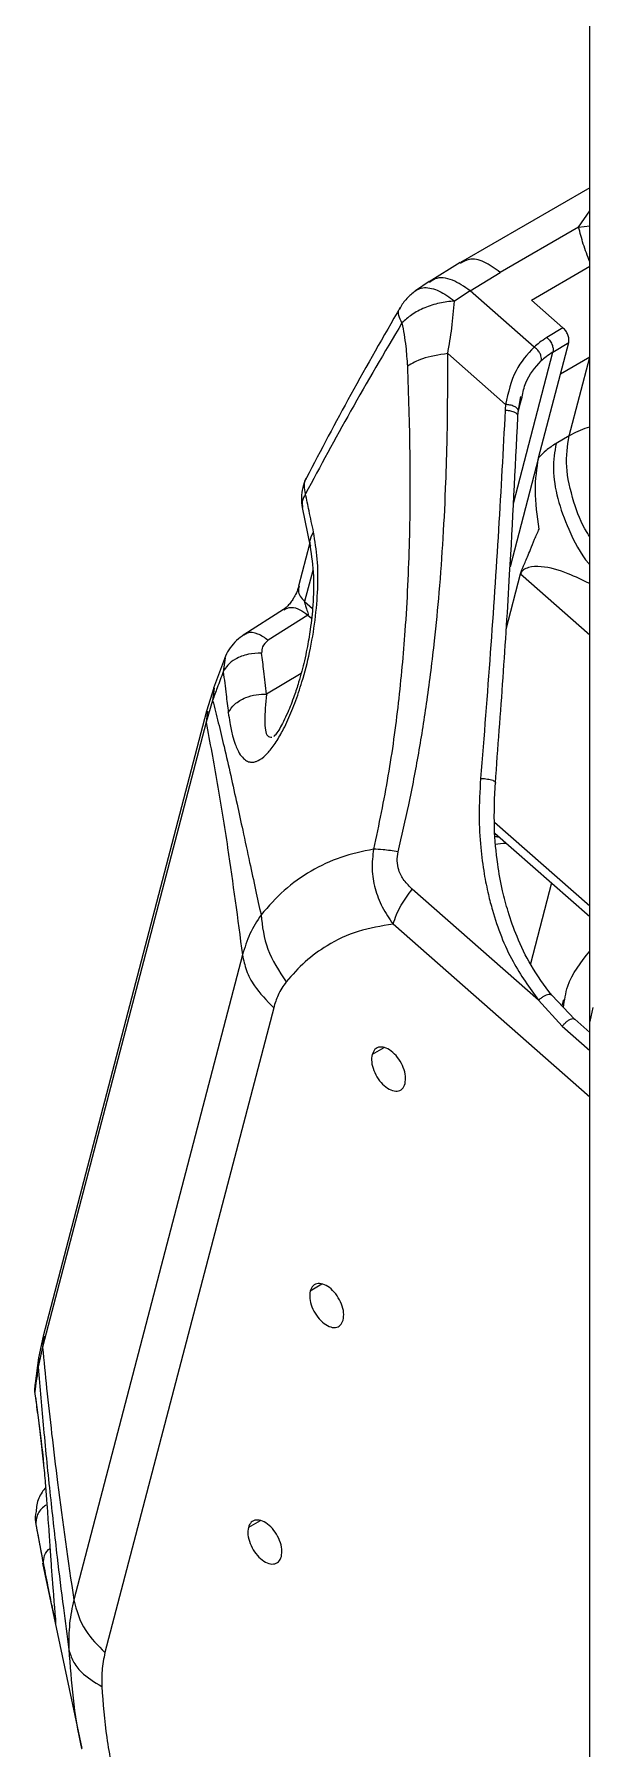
# Model space of a CAD drawing. Header units: millimetres. Extents: x 169 to 14583, y -399 to 10804.
# Drawn here: x 1993.5 to 2042.1, y 8036.3 to 8185.6 of the extents above; entities that cross this region are included whole.
import ezdxf

# ---------------------------------------------------------------- set-up
doc = ezdxf.new("R2010")
doc.units = ezdxf.units.MM
doc.header["$LTSCALE"] = 35

msp = doc.modelspace()

# ---------------------------------------------------------------- linework, layer by layer
at = {"color": 7, "linetype": 'Continuous', "lineweight": 18}
for p, q in [((2041.877, 7290.161), (2041.877, 8375.283)), ((2041.877, 8172.218), (2030.61, 8165.714)), ((2040.9, 8168.796), (2041.877, 8170.212)), ((2040.9, 8168.796), (2034.061, 8164.847)), ((2040.9, 8168.796), (2041.877, 8168.892)), ((2030.596, 8165.704), (2027.886, 8164.036)), ((2031.457, 8163.244), (2034.061, 8164.847)), ((2036.796, 8162.439), (2041.877, 8165.373)), ((2027.889, 8164.038), (2026.696, 8163.237)), ((2031.457, 8163.244), (2030.099, 8162.354)), ((2037.025, 8158.344), (2031.457, 8163.244)), ((2036.796, 8162.439), (2039.532, 8160.032)), ((2025.303, 8161.631), (2025.357, 8161.697)), ((2039.532, 8160.032), (2038.141, 8159.176)), ((2038.663, 8157.899), (2040.036, 8158.743)), ((2039.319, 8155.998), (2040.036, 8158.743)), ((2034.549, 8153.337), (2029.511, 8157.771)), ((2035.221, 8144.727), (2038.663, 8157.899)), ((2041.868, 8157.469), (2039.319, 8155.998)), ((2040.07, 8150.604), (2041.868, 8157.469)), ((2037.416, 8148.714), (2039.319, 8155.998)), ((2035.622, 8152.368), (2035.656, 8152.837)), ((2035.648, 8152.718), (2035.845, 8153.477)), ((2035.656, 8152.837), (2035.885, 8154.035)), ((2035.845, 8153.477), (2035.979, 8153.992)), ((2035.612, 8152.239), (2035.62, 8152.375)), ((2035.644, 8152.669), (2035.648, 8152.718)), ((2040.07, 8150.604), (2038.94, 8149.951)), ((2037.416, 8148.714), (2034.935, 8139.222)), ((2016.85, 8144.381), (2017.536, 8140.995)), ((2017.499, 8141.175), (2016.543, 8137.517)), ((2017.77, 8138.897), (2017.064, 8136.195)), ((2034.596, 8133.785), (2035.855, 8138.601)), ((2035.855, 8138.601), (2041.877, 8133.3)), ((2015.232, 8135.497), (2011.777, 8133.296)), ((2017.357, 8135.013), (2013.902, 8132.812)), ((2017.064, 8136.195), (2017.746, 8135.594)), ((2017.357, 8135.013), (2017.657, 8134.749)), ((2010.169, 8131.429), (2009.145, 8128.644)), ((2010.138, 8131.298), (2009.988, 8130.081)), ((2016.758, 8129.927), (2013.756, 8128.129)), ((2009.062, 8127.585), (2008.489, 8125.681)), ((2009.155, 8128.674), (2008.534, 8126.645)), ((2009.188, 8128.651), (2009.062, 8127.585)), ((2008.533, 8126.645), (1994.313, 8072.231)), ((2008.609, 8126.631), (2008.489, 8125.681)), ((2008.489, 8125.681), (1994.269, 8071.266)), ((2014.413, 8124.516), (2014.582, 8124.639)), ((2041.877, 8109.664), (2033.588, 8116.96)), ((2033.62, 8116.027), (2041.877, 8108.759)), ((2037.407, 8101.478), (2026.431, 8111.138)), ((2038.55, 8111.688), (2036.707, 8104.635)), ((2041.877, 8093.032), (2024.753, 8108.104)), ((2011.656, 8105.419), (1996.982, 8049.272)), ((2037.407, 8101.478), (2039.481, 8099.221)), ((2040.574, 8099.806), (2038.557, 8101.907)), ((2039.573, 8101.519), (2039.436, 8100.992)), ((2042.123, 8100.857), (2041.877, 8099.64)), ((2039.481, 8099.221), (2041.877, 8097.112)), ((2041.877, 8098.659), (2040.56, 8099.818)), ((2023.952, 8097.339), (2022.931, 8096.75)), ((2018.571, 8076.75), (2017.55, 8076.161)), ((1994.313, 8072.231), (1993.914, 8070.333)), ((1994.389, 8072.216), (1994.269, 8071.266)), ((1994.269, 8071.266), (1993.895, 8069.551)), ((1993.917, 8070.351), (1993.613, 8068.117)), ((1994.004, 8070.32), (1993.895, 8069.551)), ((1993.643, 8066.911), (1994.09, 8063.549)), ((1994.066, 8063.661), (1994.358, 8061.037)), ((1993.628, 8056.295), (1993.675, 8056.06)), ((1993.658, 8056.432), (1993.643, 8056.26)), ((1993.686, 8055.823), (1994.309, 8052.473)), ((2013.19, 8056.161), (2012.169, 8055.572)), ((1994.265, 8052.465), (1997.669, 8036.317))]:
    msp.add_line(p, q, dxfattribs=at)
at = {"color": 7, "linetype": 'Continuous', "lineweight": 18, "flags": 128}
msp.add_lwpolyline([(2014.371, 8100.827), (2006.153, 8069.385), (1999.697, 8044.681)], dxfattribs=at)
at = {"color": 7, "linetype": 'Continuous', "lineweight": 18}
for points, knots in [([(2041.877, 8165.769), (2041.676, 8166.284), (2041.283, 8167.29), (2041.025, 8168.302), (2040.9, 8168.796)], [0, 0, 0, 0, 0.512272, 1, 1, 1, 1]), ([(2034.061, 8164.847), (2033.602, 8165.185), (2032.685, 8165.862), (2031.416, 8166.111), (2030.847, 8165.77), (2030.603, 8165.624)], [0, 0, 0, 0, 0.3633979, 0.7267958, 1, 1, 1, 1]), ([(2026.786, 8163.301), (2026.526, 8163.093), (2026.008, 8162.678), (2025.527, 8162.085), (2025.348, 8161.704), (2025.312, 8161.626)], [0, 0, 0, 0, 0.4442374, 0.8862043, 1, 1, 1, 1]), ([(2026.72, 8163.224), (2026.798, 8163.288), (2027.007, 8163.459), (2027.479, 8163.543), (2028.092, 8163.483), (2028.964, 8163.187), (2029.652, 8162.682), (2030.099, 8162.354)], [0, 0, 0, 0, 0.11021695, 0.29555481, 0.48092987, 0.66250576, 1, 1, 1, 1]), ([(2031.457, 8163.244), (2030.948, 8163.596), (2029.889, 8164.328), (2028.594, 8164.471), (2028.082, 8164.086), (2027.93, 8163.971)], [0, 0, 0, 0, 0.39374133, 0.81939837, 1, 1, 1, 1]), ([(2025.384, 8161.802), (2023.924, 8159.266), (2021.056, 8154.285), (2018.482, 8149.363), (2017.219, 8146.947)], [0, 0, 0, 0, 0.509101, 1, 1, 1, 1]), ([(2030.099, 8162.354), (2029.662, 8162.307), (2028.771, 8162.212), (2027.488, 8161.788), (2026.346, 8161.197), (2025.8, 8160.693), (2025.533, 8160.446)], [0, 0, 0, 0, 0.24542158, 0.49999998, 0.7545784, 1, 1, 1, 1]), ([(2029.511, 8157.771), (2029.64, 8158.522), (2029.916, 8160.126), (2030.035, 8161.58), (2030.099, 8162.354)], [0, 0, 0, 0, 0.4679721, 1, 1, 1, 1]), ([(2025.533, 8160.446), (2024.016, 8157.878), (2021.066, 8152.884), (2018.423, 8147.957), (2017.139, 8145.563)], [0, 0, 0, 0, 0.514281, 1, 1, 1, 1]), ([(2025.533, 8160.446), (2025.432, 8160.661), (2025.226, 8161.099), (2025.187, 8161.495), (2025.297, 8161.624), (2025.303, 8161.631)], [0, 0, 0, 0, 0.4790577, 0.9740794, 1, 1, 1, 1]), ([(2025.533, 8160.446), (2025.656, 8159.773), (2025.875, 8158.577), (2025.962, 8157.256), (2025.999, 8156.678)], [0, 0, 0, 0, 0.5629181, 1, 1, 1, 1]), ([(2038.141, 8159.176), (2037.918, 8159.031), (2037.52, 8158.773), (2037.176, 8158.475), (2037.025, 8158.344)], [0, 0, 0, 0, 0.5599681, 1, 1, 1, 1]), ([(2038.141, 8159.176), (2038.24, 8159.076), (2038.44, 8158.877), (2038.622, 8158.499), (2038.701, 8158.157), (2038.676, 8157.985), (2038.663, 8157.899)], [0, 0, 0, 0, 0.2796189, 0.5592379, 0.7796189, 1, 1, 1, 1]), ([(2040.036, 8158.743), (2040.051, 8158.842), (2040.08, 8159.039), (2039.976, 8159.406), (2039.795, 8159.766), (2039.619, 8159.943), (2039.532, 8160.032)], [0, 0, 0, 0, 0.2500205, 0.499983, 0.7500181, 1, 1, 1, 1]), ([(2025.201, 8114.408), (2025.519, 8115.773), (2026.185, 8118.633), (2027.02, 8123.037), (2027.774, 8127.801), (2028.354, 8132.471), (2028.808, 8137.18), (2029.139, 8141.801), (2029.376, 8146.757), (2029.519, 8152.123), (2029.513, 8155.8), (2029.511, 8157.771)], [0, 0, 0, 0, 0.0913181, 0.1912832, 0.2949629, 0.4122006, 0.5084251, 0.6180646, 0.732643, 0.8566484, 1, 1, 1, 1]), ([(2029.511, 8157.771), (2028.729, 8157.658), (2027.334, 8157.456), (2026.407, 8156.916), (2025.999, 8156.678)], [0, 0, 0, 0, 0.56, 1, 1, 1, 1]), ([(2037.025, 8158.344), (2036.442, 8157.707), (2035.218, 8156.367), (2034.779, 8154.379), (2034.549, 8153.337)], [0, 0, 0, 0, 0.4758098, 1, 1, 1, 1]), ([(2037.649, 8157.142), (2037.659, 8157.206), (2037.681, 8157.34), (2037.633, 8157.585), (2037.508, 8157.86), (2037.301, 8158.138), (2037.115, 8158.277), (2037.025, 8158.344)], [0, 0, 0, 0, 0.1683669, 0.3532682, 0.5486359, 0.7802532, 1, 1, 1, 1]), ([(2038.663, 8157.899), (2038.461, 8157.767), (2038.099, 8157.532), (2037.787, 8157.261), (2037.649, 8157.142)], [0, 0, 0, 0, 0.559968, 1, 1, 1, 1]), ([(2025.999, 8156.678), (2026.086, 8154.188), (2026.26, 8149.211), (2026.212, 8141.52), (2025.885, 8134.23), (2025.255, 8127.381), (2024.396, 8121.026), (2023.507, 8116.761), (2023.063, 8114.629)], [0, 0, 0, 0, 0.1872074, 0.3742218, 0.5609806, 0.7075167, 0.8538423, 1, 1, 1, 1]), ([(2035.979, 8153.992), (2036.065, 8154.417), (2036.327, 8155.698), (2037.119, 8156.564), (2037.649, 8157.142)], [0, 0, 0, 0, 0.3316411, 1, 1, 1, 1]), ([(2034.508, 8152.82), (2034.323, 8149.378), (2033.954, 8142.494), (2033.246, 8131.794), (2032.663, 8124.452), (2032.372, 8120.781)], [0, 0, 0, 0, 0.33328772, 0.66661271, 1, 1, 1, 1]), ([(2034.549, 8153.337), (2034.539, 8153.241), (2034.522, 8153.068), (2034.513, 8152.896), (2034.508, 8152.82)], [0, 0, 0, 0, 0.5600134, 1, 1, 1, 1]), ([(2035.612, 8152.239), (2035.62, 8152.287), (2035.639, 8152.388), (2035.527, 8152.547), (2035.286, 8152.697), (2034.921, 8152.806), (2034.642, 8152.815), (2034.508, 8152.82)], [0, 0, 0, 0, 0.1662853, 0.3537344, 0.5536552, 0.7871393, 1, 1, 1, 1]), ([(2035.648, 8152.718), (2035.656, 8152.766), (2035.671, 8152.868), (2035.549, 8153.032), (2035.303, 8153.189), (2034.946, 8153.307), (2034.676, 8153.327), (2034.549, 8153.337)], [0, 0, 0, 0, 0.17225501, 0.36349152, 0.56386182, 0.79361368, 1, 1, 1, 1]), ([(2033.655, 8120.382), (2033.885, 8123.45), (2034.346, 8129.587), (2035.028, 8140.295), (2035.39, 8147.708), (2035.612, 8152.239)], [0, 0, 0, 0, 0.2799941, 0.5600079, 1, 1, 1, 1]), ([(2041.877, 8151.362), (2041.802, 8151.346), (2041.121, 8151.195), (2040.565, 8150.882), (2040.07, 8150.604)], [0, 0, 0, 0, 0.1105016, 1, 1, 1, 1]), ([(2038.94, 8149.951), (2038.646, 8149.762), (2038.13, 8149.429), (2037.63, 8148.929), (2037.416, 8148.714)], [0, 0, 0, 0, 0.5700614, 1, 1, 1, 1]), ([(2038.94, 8149.951), (2038.822, 8149.231), (2038.586, 8147.791), (2038.995, 8145.149), (2040.032, 8142.342), (2041.069, 8140.286), (2041.843, 8139.438), (2041.877, 8139.4)], [0, 0, 0, 0, 0.23632476, 0.47264953, 0.7089743, 0.98711136, 1, 1, 1, 1]), ([(2041.877, 8141.819), (2041.794, 8141.945), (2041.173, 8142.881), (2040.373, 8145.021), (2039.68, 8148.018), (2039.94, 8149.742), (2040.07, 8150.604)], [0, 0, 0, 0, 0.0443438, 0.3292865, 0.6646432, 1, 1, 1, 1]), ([(2037.474, 8142.5), (2037.31, 8143.646), (2036.989, 8145.888), (2037.276, 8147.786), (2037.416, 8148.714)], [0, 0, 0, 0, 0.51101104, 1, 1, 1, 1]), ([(2017.225, 8146.958), (2017.215, 8146.941), (2017.051, 8146.683), (2016.881, 8146.104), (2016.738, 8145.241), (2016.816, 8144.648), (2016.856, 8144.351)], [0, 0, 0, 0, 0.0226624, 0.3440266, 0.6711065, 1, 1, 1, 1]), ([(2017.139, 8145.563), (2017.094, 8145.792), (2016.998, 8146.282), (2017.075, 8146.746), (2017.214, 8146.945), (2017.216, 8146.948)], [0, 0, 0, 0, 0.4629154, 0.9920558, 1, 1, 1, 1]), ([(2017.139, 8145.563), (2017.018, 8145.345), (2016.799, 8144.951), (2016.859, 8144.56), (2016.886, 8144.386)], [0, 0, 0, 0, 0.5538674, 1, 1, 1, 1]), ([(2017.842, 8142.219), (2017.709, 8142.843), (2017.471, 8143.958), (2017.241, 8145.073), (2017.139, 8145.563)], [0, 0, 0, 0, 0.5600469, 1, 1, 1, 1]), ([(2035.855, 8138.601), (2035.889, 8138.715), (2035.935, 8138.869), (2036.02, 8139.082), (2036.076, 8139.217), (2036.15, 8139.387), (2036.275, 8139.673), (2036.473, 8140.131), (2036.737, 8140.801), (2037.047, 8141.596), (2037.333, 8142.202), (2037.474, 8142.5)], [0, 0, 0, 0, 0.093278, 0.1267045, 0.1644911, 0.1970714, 0.2564194, 0.3816724, 0.5465901, 0.776922, 1, 1, 1, 1]), ([(2010.425, 8126.524), (2010.465, 8126.227), (2010.565, 8125.496), (2010.763, 8124.571), (2010.996, 8123.815), (2011.247, 8123.21), (2011.54, 8122.716), (2011.9, 8122.363), (2012.249, 8122.205), (2012.569, 8122.193), (2012.966, 8122.281), (2013.485, 8122.601), (2014.045, 8123.201), (2014.493, 8123.824), (2014.822, 8124.35), (2015.167, 8124.963), (2015.644, 8125.916), (2016.235, 8127.345), (2016.923, 8129.393), (2017.547, 8131.839), (2018.016, 8134.593), (2018.24, 8137.344), (2018.218, 8139.974), (2017.968, 8141.467), (2017.842, 8142.219)], [0, 0, 0, 0, 0.0341396, 0.0840036, 0.1210993, 0.1488396, 0.1909597, 0.2290788, 0.2627391, 0.2885003, 0.3103112, 0.3575301, 0.4021601, 0.4250831, 0.4483342, 0.4689892, 0.4962338, 0.5495224, 0.6041921, 0.6771166, 0.7563809, 0.8364139, 0.9175225, 1, 1, 1, 1]), ([(2017.536, 8140.994), (2017.66, 8140.159), (2017.888, 8138.628), (2017.822, 8136.085), (2017.596, 8133.928), (2017.317, 8132.287), (2017.054, 8131.069), (2016.813, 8130.099), (2016.52, 8129.066), (2016.118, 8127.829), (2015.551, 8126.367), (2014.975, 8125.223), (2014.555, 8124.597), (2014.443, 8124.5), (2014.385, 8124.45)], [0, 0, 0, 0, 0.163522, 0.2999378, 0.4077562, 0.4920127, 0.5419497, 0.5870756, 0.6353009, 0.6966022, 0.7805207, 0.8828995, 0.9396974, 1, 1, 1, 1]), ([(2017.603, 8141), (2017.562, 8141.145), (2017.451, 8141.542), (2017.691, 8141.956), (2017.842, 8142.219)], [0, 0, 0, 0, 0.3646202, 1, 1, 1, 1]), ([(2041.877, 8137.745), (2041.253, 8138.048), (2039.877, 8138.717), (2038.027, 8139.275), (2036.68, 8139.233), (2036.153, 8139.004), (2035.934, 8138.803), (2035.881, 8138.668), (2035.855, 8138.601)], [0, 0, 0, 0, 0.2975966, 0.6565023, 0.8305691, 0.9159693, 0.9581758, 1, 1, 1, 1]), ([(2016.547, 8137.532), (2016.52, 8137.428), (2016.463, 8137.204), (2016.267, 8136.763), (2016.03, 8136.366), (2015.8, 8136.042), (2015.576, 8135.783), (2015.381, 8135.6), (2015.283, 8135.532), (2015.234, 8135.498)], [0, 0, 0, 0, 0.2023219, 0.4379511, 0.5669616, 0.7027936, 0.8463121, 0.9218959, 1, 1, 1, 1]), ([(2016.586, 8137.508), (2016.55, 8137.385), (2016.471, 8137.108), (2016.653, 8136.63), (2016.927, 8136.34), (2017.064, 8136.195)], [0, 0, 0, 0, 0.28512, 0.64256, 1, 1, 1, 1]), ([(2015.248, 8135.466), (2015.455, 8135.569), (2015.847, 8135.763), (2016.632, 8135.541), (2017.122, 8135.184), (2017.357, 8135.013)], [0, 0, 0, 0, 0.3693325, 0.6969376, 1, 1, 1, 1]), ([(2017.064, 8136.195), (2017.062, 8136.187), (2017.059, 8136.172), (2017.06, 8136.133), (2017.07, 8136.048), (2017.12, 8135.845), (2017.228, 8135.508), (2017.366, 8135.226), (2017.377, 8135.054), (2017.369, 8135.027), (2017.361, 8135.017), (2017.357, 8135.013)], [0, 0, 0, 0, 0.02245867, 0.04587103, 0.09709643, 0.21763207, 0.50384451, 0.91780157, 0.96406574, 0.98309049, 1, 1, 1, 1]), ([(2013.902, 8132.812), (2013.598, 8133.024), (2012.964, 8133.464), (2012.194, 8133.555), (2011.894, 8133.327), (2011.801, 8133.256)], [0, 0, 0, 0, 0.3900322, 0.81165, 1, 1, 1, 1]), ([(2011.799, 8133.31), (2011.571, 8133.146), (2011.111, 8132.815), (2010.576, 8132.171), (2010.245, 8131.656), (2010.149, 8131.348), (2010.134, 8131.3)], [0, 0, 0, 0, 0.3092061, 0.6238097, 0.9412656, 1, 1, 1, 1]), ([(2013.902, 8132.812), (2013.699, 8132.637), (2013.338, 8132.324), (2013.329, 8131.887), (2013.324, 8131.696)], [0, 0, 0, 0, 0.5627782, 1, 1, 1, 1]), ([(2013.324, 8131.696), (2012.934, 8131.684), (2012.127, 8131.657), (2011.084, 8131.24), (2010.34, 8130.686), (2010.103, 8130.278), (2009.988, 8130.081)], [0, 0, 0, 0, 0.2719373, 0.5619982, 0.7880615, 1, 1, 1, 1]), ([(2013.756, 8128.129), (2013.675, 8128.795), (2013.531, 8129.984), (2013.387, 8131.173), (2013.324, 8131.696)], [0, 0, 0, 0, 0.5599961, 1, 1, 1, 1]), ([(2009.988, 8130.081), (2009.809, 8129.612), (2009.489, 8128.775), (2009.192, 8127.948), (2009.062, 8127.585)], [0, 0, 0, 0, 0.5608344, 1, 1, 1, 1]), ([(2009.988, 8130.081), (2010.069, 8129.417), (2010.214, 8128.232), (2010.361, 8127.046), (2010.425, 8126.524)], [0, 0, 0, 0, 0.5599924, 1, 1, 1, 1]), ([(2009.062, 8127.585), (2009.226, 8126.942), (2009.561, 8125.631), (2010.083, 8123.444), (2010.625, 8121.077), (2011.165, 8118.64), (2011.713, 8116.116), (2012.25, 8113.62), (2012.778, 8111.162), (2013.112, 8109.636), (2013.27, 8108.915)], [0, 0, 0, 0, 0.113287, 0.2310186, 0.3691847, 0.5023882, 0.6221404, 0.7673908, 0.8901083, 1, 1, 1, 1]), ([(2010.425, 8126.524), (2010.584, 8126.775), (2010.912, 8127.294), (2011.837, 8127.826), (2012.833, 8128.114), (2013.455, 8128.124), (2013.756, 8128.129)], [0, 0, 0, 0, 0.2722483, 0.5622788, 0.7881894, 1, 1, 1, 1]), ([(2013.756, 8128.129), (2013.67, 8127.302), (2013.543, 8126.071), (2013.634, 8124.97), (2013.808, 8124.397), (2014.081, 8124.381), (2014.215, 8124.373)], [0, 0, 0, 0, 0.413372, 0.615491, 0.8116507, 1, 1, 1, 1]), ([(2008.489, 8125.681), (2008.819, 8123.929), (2009.477, 8120.426), (2010.548, 8113.714), (2011.236, 8108.564), (2011.656, 8105.419)], [0, 0, 0, 0, 0.280283, 0.5605536, 1, 1, 1, 1]), ([(2032.372, 8120.781), (2032.31, 8119.699), (2032.194, 8117.689), (2032.344, 8114.911), (2032.638, 8112.621), (2033, 8110.812), (2033.686, 8108.204), (2034.915, 8104.951), (2036.624, 8102.569), (2037.407, 8101.478)], [0, 0, 0, 0, 0.1564973, 0.2907217, 0.4026969, 0.4924375, 0.5599519, 0.7983194, 1, 1, 1, 1]), ([(2032.372, 8120.781), (2032.445, 8120.781), (2032.598, 8120.78), (2032.848, 8120.758), (2033.102, 8120.718), (2033.334, 8120.66), (2033.515, 8120.59), (2033.629, 8120.515), (2033.678, 8120.444), (2033.662, 8120.402), (2033.655, 8120.382)], [0, 0, 0, 0, 0.1106368, 0.2327236, 0.3638452, 0.5, 0.6361548, 0.7672764, 0.8893632, 1, 1, 1, 1]), ([(2038.557, 8101.907), (2037.927, 8102.759), (2036.758, 8104.344), (2035.565, 8106.852), (2034.785, 8109.039), (2034.226, 8111.155), (2033.786, 8113.582), (2033.489, 8116.748), (2033.597, 8119.138), (2033.657, 8120.467)], [0, 0, 0, 0, 0.1662516, 0.3088206, 0.427501, 0.5220895, 0.6418596, 0.8008878, 1, 1, 1, 1]), ([(2033.621, 8115.755), (2033.722, 8115.74), (2033.857, 8115.719), (2033.995, 8115.676), (2034.031, 8115.665)], [0, 0, 0, 0, 0.744288, 1, 1, 1, 1]), ([(2023.063, 8114.629), (2022.993, 8114.053), (2022.852, 8112.906), (2023.15, 8111.191), (2023.762, 8109.557), (2024.421, 8108.591), (2024.753, 8108.104)], [0, 0, 0, 0, 0.2499156, 0.4971852, 0.7461456, 1, 1, 1, 1]), ([(2025.201, 8114.408), (2024.741, 8114.474), (2023.914, 8114.594), (2023.325, 8114.618), (2023.063, 8114.629)], [0, 0, 0, 0, 0.5560465, 1, 1, 1, 1]), ([(2026.431, 8111.138), (2026.179, 8111.384), (2025.69, 8111.862), (2025.244, 8112.722), (2025.069, 8113.597), (2025.157, 8114.138), (2025.201, 8114.408)], [0, 0, 0, 0, 0.2953925, 0.5753486, 0.7880923, 1, 1, 1, 1]), ([(2033.659, 8115.067), (2033.958, 8115.118), (2034.272, 8115.171), (2034.604, 8115.149), (2034.619, 8115.148)], [0, 0, 0, 0, 0.9559185, 1, 1, 1, 1]), ([(2024.753, 8108.104), (2024.948, 8108.651), (2025.296, 8109.627), (2026.084, 8110.676), (2026.431, 8111.138)], [0, 0, 0, 0, 0.56, 1, 1, 1, 1]), ([(2013.27, 8108.915), (2012.926, 8108.379), (2012.248, 8107.322), (2011.851, 8106.047), (2011.656, 8105.419)], [0, 0, 0, 0, 0.5069036, 1, 1, 1, 1]), ([(2024.753, 8108.104), (2023.725, 8107.937), (2021.67, 8107.603), (2019.156, 8106.399), (2017.066, 8104.9), (2015.994, 8103.684), (2015.457, 8103.076)], [0, 0, 0, 0, 0.28001861, 0.5598451, 0.77981986, 1, 1, 1, 1]), ([(2011.656, 8105.419), (2011.752, 8104.969), (2011.946, 8104.063), (2012.764, 8102.467), (2013.763, 8101.447), (2014.371, 8100.827)], [0, 0, 0, 0, 0.2788895, 0.5614139, 1, 1, 1, 1]), ([(2039.59, 8100.831), (2039.674, 8101.463), (2039.916, 8103.277), (2041.104, 8104.781), (2041.877, 8105.761)], [0, 0, 0, 0, 0.3484404, 1, 1, 1, 1]), ([(2015.457, 8103.076), (2015.201, 8102.71), (2014.747, 8102.06), (2014.485, 8101.203), (2014.371, 8100.827)], [0, 0, 0, 0, 0.5621954, 1, 1, 1, 1]), ([(2038.551, 8101.901), (2038.531, 8101.924), (2038.483, 8101.981), (2038.32, 8101.99), (2038.093, 8101.932), (2037.843, 8101.809), (2037.606, 8101.653), (2037.471, 8101.534), (2037.407, 8101.478)], [0, 0, 0, 0, 0.13356971, 0.32078421, 0.50955641, 0.69006863, 0.85482451, 1, 1, 1, 1]), ([(2039.481, 8099.221), (2039.535, 8099.286), (2039.649, 8099.427), (2039.86, 8099.62), (2040.094, 8099.783), (2040.317, 8099.873), (2040.48, 8099.883), (2040.532, 8099.829), (2040.552, 8099.809)], [0, 0, 0, 0, 0.1445876, 0.3107054, 0.4950793, 0.6901498, 0.8852203, 1, 1, 1, 1]), ([(2022.931, 8096.75), (2022.903, 8096.542), (2022.848, 8096.127), (2023.054, 8095.355), (2023.445, 8094.617), (2023.981, 8094.007), (2024.575, 8093.623), (2025.133, 8093.525), (2025.591, 8093.713), (2025.733, 8094.052), (2025.803, 8094.222)], [0, 0, 0, 0, 0.125, 0.25, 0.375, 0.5, 0.625, 0.75, 0.875, 1, 1, 1, 1]), ([(2025.803, 8094.222), (2025.831, 8094.429), (2025.887, 8094.844), (2025.68, 8095.617), (2025.289, 8096.355), (2024.754, 8096.964), (2024.159, 8097.349), (2023.601, 8097.446), (2023.143, 8097.259), (2023.002, 8096.92), (2022.931, 8096.75)], [0, 0, 0, 0, 0.125, 0.25, 0.375, 0.5, 0.625, 0.75, 0.875, 1, 1, 1, 1]), ([(2020.423, 8073.633), (2020.45, 8073.84), (2020.506, 8074.256), (2020.299, 8075.028), (2019.908, 8075.766), (2019.373, 8076.376), (2018.779, 8076.76), (2018.22, 8076.857), (2017.763, 8076.67), (2017.621, 8076.331), (2017.55, 8076.161)], [0, 0, 0, 0, 0.125, 0.25, 0.375, 0.5, 0.625, 0.75, 0.875, 1, 1, 1, 1]), ([(2017.55, 8076.161), (2017.522, 8075.953), (2017.467, 8075.538), (2017.674, 8074.766), (2018.065, 8074.028), (2018.6, 8073.418), (2019.194, 8073.034), (2019.752, 8072.936), (2020.21, 8073.124), (2020.352, 8073.463), (2020.423, 8073.633)], [0, 0, 0, 0, 0.125, 0.25, 0.375, 0.5, 0.625, 0.75, 0.875, 1, 1, 1, 1]), ([(1994.269, 8071.266), (1994.385, 8070.071), (1994.633, 8067.515), (1995.067, 8063.596), (1995.817, 8057.316), (1996.496, 8052.629), (1996.982, 8049.272)], [0, 0, 0, 0, 0.1527825, 0.3265192, 0.5177039, 1, 1, 1, 1]), ([(1993.895, 8069.551), (1993.834, 8069.144), (1993.726, 8068.418), (1993.642, 8067.707), (1993.605, 8067.394)], [0, 0, 0, 0, 0.5591234, 1, 1, 1, 1]), ([(1993.895, 8069.551), (1994.044, 8067.748), (1994.359, 8063.934), (1994.912, 8058.444), (1995.491, 8053.263), (1996.033, 8048.822), (1996.39, 8046.151), (1996.551, 8044.944)], [0, 0, 0, 0, 0.2109085, 0.4464813, 0.6644304, 0.8484496, 1, 1, 1, 1]), ([(1993.618, 8068.055), (1993.606, 8067.993), (1993.54, 8067.654), (1993.585, 8067.302), (1993.621, 8067.016)], [0, 0, 0, 0, 0.1842809, 1, 1, 1, 1]), ([(1994.064, 8063.92), (1993.978, 8064.568), (1993.824, 8065.726), (1993.672, 8066.884), (1993.605, 8067.394)], [0, 0, 0, 0, 0.56000753, 1, 1, 1, 1]), ([(1994.368, 8061.196), (1994.359, 8061.302), (1994.268, 8062.323), (1994.16, 8063.165), (1994.064, 8063.92)], [0, 0, 0, 0, 0.1036449, 1, 1, 1, 1]), ([(1995.333, 8048.563), (1995.322, 8048.682), (1995.298, 8048.953), (1995.243, 8049.609), (1995.177, 8050.422), (1995.109, 8051.324), (1995.039, 8052.292), (1994.964, 8053.374), (1994.887, 8054.502), (1994.82, 8055.481), (1994.742, 8056.62), (1994.644, 8057.977), (1994.521, 8059.566), (1994.423, 8060.614), (1994.368, 8061.196)], [0, 0, 0, 0, 0.0481678, 0.1101091, 0.2236139, 0.2784315, 0.337276, 0.4513501, 0.5139716, 0.5747879, 0.6550918, 0.7507563, 0.8615075, 1, 1, 1, 1]), ([(1994.556, 8059.07), (1994.44, 8058.931), (1994.064, 8058.483), (1993.748, 8057.747), (1993.717, 8057.159), (1993.708, 8056.97)], [0, 0, 0, 0, 0.2347054, 0.7541283, 1, 1, 1, 1]), ([(1994.672, 8057.573), (1994.57, 8057.511), (1994.138, 8057.246), (1993.714, 8056.607), (1993.695, 8056.075), (1993.686, 8055.823)], [0, 0, 0, 0, 0.1389522, 0.5920901, 1, 1, 1, 1]), ([(1993.708, 8056.97), (1993.684, 8056.887), (1993.579, 8056.513), (1993.639, 8056.125), (1993.686, 8055.823)], [0, 0, 0, 0, 0.223093, 1, 1, 1, 1]), ([(1993.686, 8055.823), (1993.808, 8055.17), (1994.025, 8054.003), (1994.25, 8052.836), (1994.348, 8052.322)], [0, 0, 0, 0, 0.5599526, 1, 1, 1, 1]), ([(2015.042, 8053.044), (2015.07, 8053.252), (2015.125, 8053.667), (2014.918, 8054.439), (2014.527, 8055.177), (2013.992, 8055.787), (2013.398, 8056.171), (2012.839, 8056.268), (2012.382, 8056.081), (2012.24, 8055.742), (2012.169, 8055.572)], [0, 0, 0, 0, 0.125, 0.25, 0.375, 0.5, 0.625, 0.75, 0.875, 1, 1, 1, 1]), ([(2012.169, 8055.572), (2012.141, 8055.365), (2012.086, 8054.949), (2012.293, 8054.177), (2012.684, 8053.439), (2013.219, 8052.829), (2013.813, 8052.445), (2014.372, 8052.348), (2014.829, 8052.535), (2014.971, 8052.874), (2015.042, 8053.044)], [0, 0, 0, 0, 0.125, 0.25, 0.375, 0.5, 0.625, 0.75, 0.875, 1, 1, 1, 1]), ([(1994.348, 8052.322), (1994.347, 8052.533), (1994.344, 8052.977), (1994.59, 8053.503), (1994.885, 8053.739), (1994.936, 8053.78)], [0, 0, 0, 0, 0.4270433, 0.900132, 1, 1, 1, 1]), ([(1994.348, 8052.322), (1994.487, 8051.615), (1994.763, 8050.215), (1995.076, 8048.702), (1995.298, 8047.663), (1995.407, 8047.213), (1995.439, 8047.192), (1995.433, 8047.379), (1995.402, 8047.772), (1995.366, 8048.175), (1995.334, 8048.541), (1995.333, 8048.563)], [0, 0, 0, 0, 0.1628957, 0.3226953, 0.4799836, 0.63536, 0.7354628, 0.8195896, 0.8875385, 0.9933542, 1, 1, 1, 1]), ([(1996.982, 8049.272), (1996.837, 8048.598), (1996.543, 8047.231), (1996.549, 8045.714), (1996.551, 8044.944)], [0, 0, 0, 0, 0.4930981, 1, 1, 1, 1]), ([(1996.982, 8049.272), (1997.228, 8048.356), (1997.667, 8046.718), (1999.076, 8045.304), (1999.697, 8044.681)], [0, 0, 0, 0, 0.5594525, 1, 1, 1, 1]), ([(1996.551, 8044.944), (1996.652, 8044.605), (1996.855, 8043.921), (1997.72, 8042.78), (1998.778, 8042.12), (1999.422, 8041.718)], [0, 0, 0, 0, 0.278543, 0.5611279, 1, 1, 1, 1]), ([(1996.551, 8044.944), (1996.655, 8043.544), (1996.863, 8040.744), (1997.294, 8037.823), (1997.668, 8036.327), (1997.67, 8036.32)], [0, 0, 0, 0, 0.4989806, 0.9979613, 1, 1, 1, 1]), ([(1999.697, 8044.681), (1999.59, 8044.169), (1999.398, 8043.25), (1999.414, 8042.188), (1999.422, 8041.718)], [0, 0, 0, 0, 0.557102, 1, 1, 1, 1]), ([(1999.422, 8041.718), (1999.53, 8040.252), (1999.747, 8037.32), (2000.624, 8033.012), (2001.734, 8028.98), (2002.647, 8026.506), (2003.104, 8025.268)], [0, 0, 0, 0, 0.2800196, 0.5598448, 0.7798188, 1, 1, 1, 1])]:
    msp.add_open_spline(points, degree=3, knots=knots, dxfattribs=at)
for points in [[(2023.063, 8114.629), (2022.1, 8114.425), (2020.173, 8114.015), (2017.585, 8112.777), (2015.232, 8111.133), (2013.924, 8109.654), (2013.27, 8108.915)], [(2013.27, 8108.915), (2013.385, 8107.907), (2013.615, 8105.889), (2014.843, 8104.014), (2015.457, 8103.076)]]:
    msp.add_open_spline(points, degree=3, dxfattribs=at)

doc.saveas('drawing.dxf')
